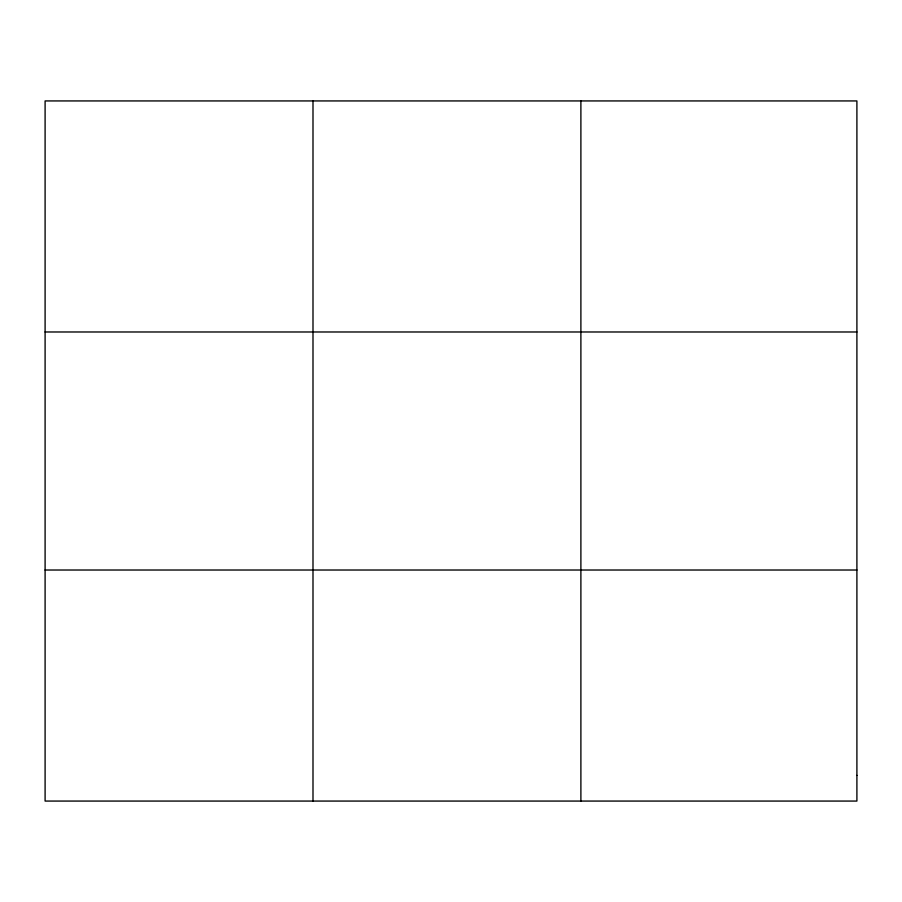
<?xml version="1.0" encoding="UTF-8"?>
<svg xmlns="http://www.w3.org/2000/svg" width="902" height="902" viewBox="0 0 902 902"><rect width="100%" height="100%" fill="white"/><g stroke="black" fill="none" stroke-linecap="round" stroke-linejoin="round"><path stroke-width="1.35" d="M312.994 100.934L312.994 801.066M580.888 100.934L580.888 801.066M45.1 331.981L856.9 331.981M45.1 570.019L856.9 570.019M856.9 775.393L856.9 801.066L45.1 801.066L45.1 100.934L856.9 100.934L856.9 775.393"/></g></svg>
